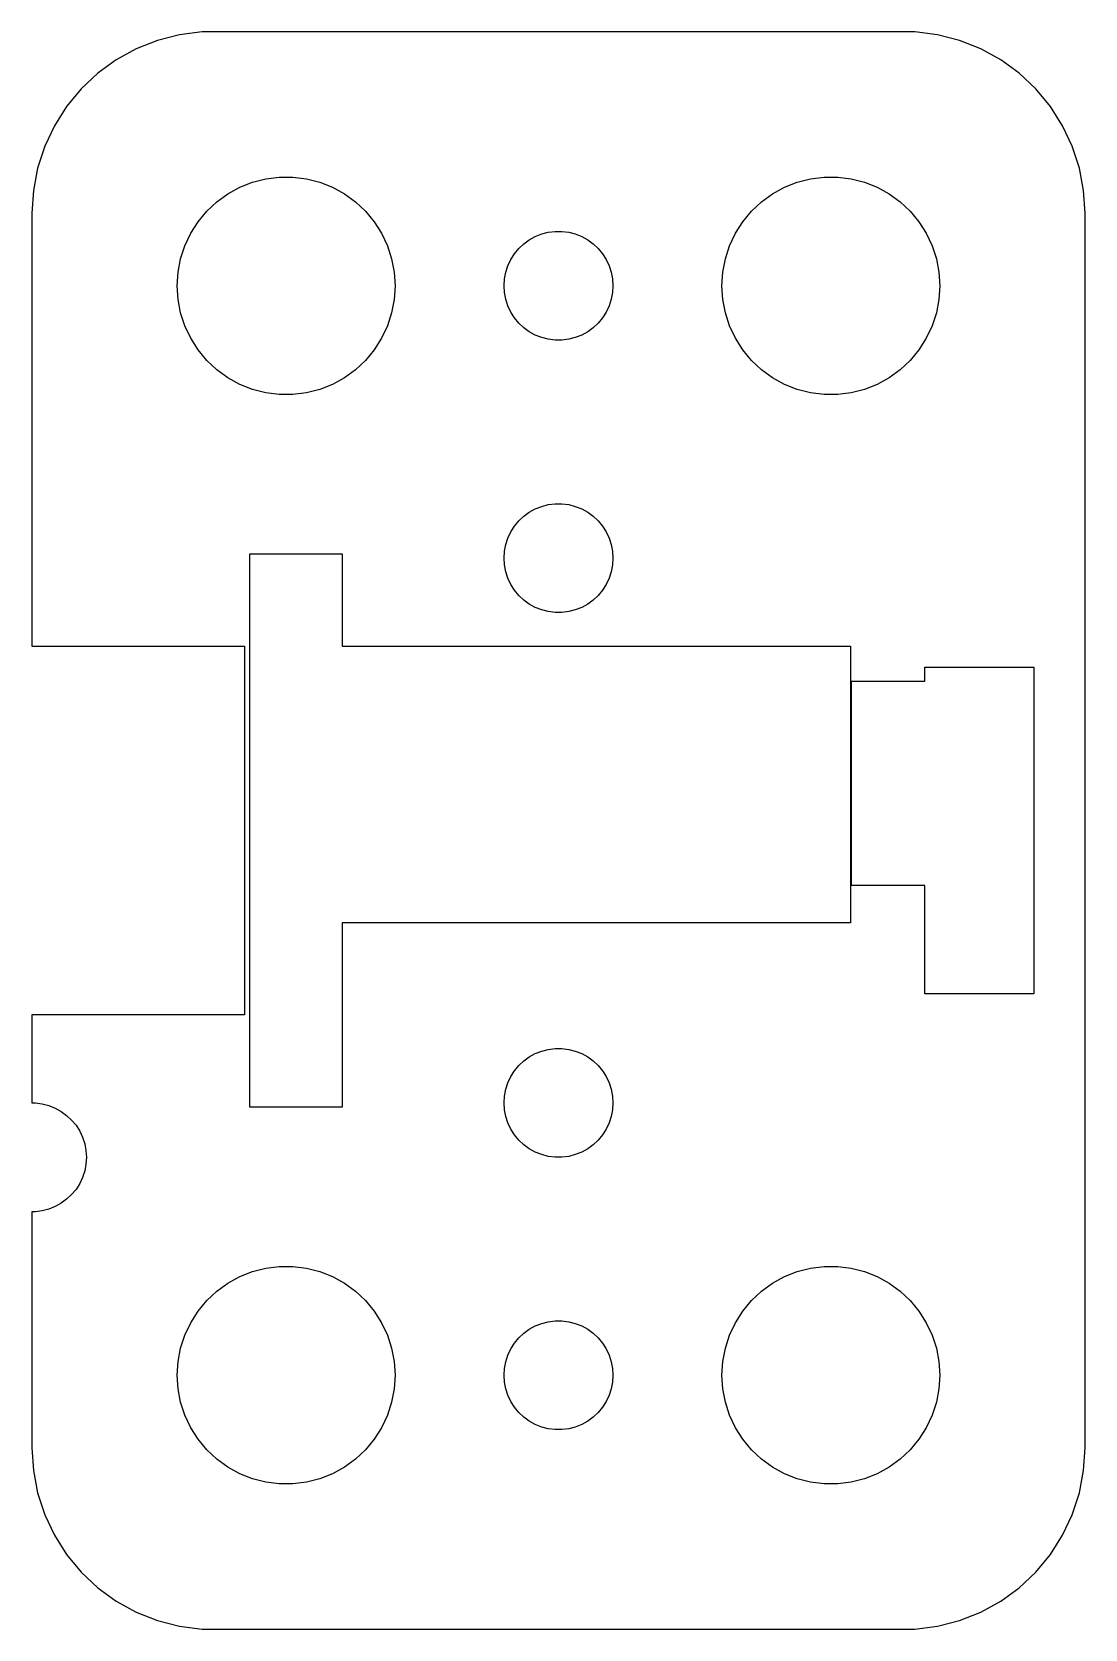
# Model space of a CAD drawing. Header units: metres. Extents: x 0.5 to 29.5, y 32 to 76.
import ezdxf

# ---------------------------------------------------------------- set-up
doc = ezdxf.new("R2010")
doc.units = ezdxf.units.M

msp = doc.modelspace()

# ---------------------------------------------------------------- linework, layer by layer
for p, q in [((3.95491, 75.7553), (3.37109, 75.5241)), ((4.56308, 75.9114), (3.95491, 75.7553)), ((5.18604, 75.9901), (4.56308, 75.9114)), ((24.8139, 75.9901), (5.18604, 75.9901)), ((25.4369, 75.9114), (24.8139, 75.9901)), ((26.0451, 75.7553), (25.4369, 75.9114)), ((26.6289, 75.5241), (26.0451, 75.7553)), ((2.82086, 75.2216), (2.31287, 74.8526)), ((3.37109, 75.5241), (2.82086, 75.2216)), ((27.1791, 75.2216), (26.6289, 75.5241)), ((27.6871, 74.8526), (27.1791, 75.2216)), ((2.31287, 74.8526), (1.85515, 74.4227)), ((28.1448, 74.4227), (27.6871, 74.8526)), ((1.85515, 74.4227), (1.45491, 73.9389)), ((28.5451, 73.9389), (28.1448, 74.4227)), ((1.45491, 73.9389), (1.11845, 73.4088)), ((28.8815, 73.4088), (28.5451, 73.9389)), ((1.11845, 73.4088), (0.85111, 72.8406)), ((29.1489, 72.8406), (28.8815, 73.4088)), ((0.85111, 72.8406), (0.65707, 72.2434)), ((29.3429, 72.2434), (29.1489, 72.8406)), ((0.65707, 72.2434), (0.53941, 71.6267)), ((29.4606, 71.6267), (29.3429, 72.2434)), ((5.89252, 71.533), (6.22266, 71.7145)), ((6.22266, 71.7145), (6.57294, 71.8532)), ((6.57294, 71.8532), (6.93785, 71.9469)), ((6.93785, 71.9469), (7.31161, 71.9941)), ((7.31161, 71.9941), (7.68837, 71.9941)), ((7.68837, 71.9941), (8.06213, 71.9469)), ((8.06213, 71.9469), (8.42705, 71.8532)), ((8.42705, 71.8532), (8.77733, 71.7145)), ((8.77733, 71.7145), (9.10747, 71.533)), ((20.8925, 71.533), (21.2227, 71.7145)), ((21.2227, 71.7145), (21.5729, 71.8532)), ((21.5729, 71.8532), (21.9379, 71.9469)), ((21.9379, 71.9469), (22.3116, 71.9941)), ((22.3116, 71.9941), (22.6884, 71.9941)), ((22.6884, 71.9941), (23.0621, 71.9469)), ((23.0621, 71.9469), (23.427, 71.8532)), ((23.427, 71.8532), (23.7773, 71.7145)), ((23.7773, 71.7145), (24.1075, 71.533)), ((0.53941, 71.6267), (0.5, 71)), ((5.31308, 71.0536), (5.58772, 71.3115)), ((5.58772, 71.3115), (5.89252, 71.533)), ((9.10747, 71.533), (9.41226, 71.3115)), ((9.41226, 71.3115), (9.6869, 71.0536)), ((20.3131, 71.0536), (20.5877, 71.3115)), ((20.5877, 71.3115), (20.8925, 71.533)), ((24.1075, 71.533), (24.4123, 71.3115)), ((24.4123, 71.3115), (24.6869, 71.0536)), ((29.5, 71), (29.4606, 71.6267)), ((0.5, 71), (0.5, 59.08)), ((5.07294, 70.7634), (5.31308, 71.0536)), ((9.6869, 71.0536), (9.92705, 70.7634)), ((20.0729, 70.7634), (20.3131, 71.0536)), ((24.6869, 71.0536), (24.927, 70.7634)), ((29.5, 37), (29.5, 71)), ((4.71066, 70.1044), (4.87108, 70.4453)), ((4.87108, 70.4453), (5.07294, 70.7634)), ((9.92705, 70.7634), (10.1289, 70.4453)), ((10.1289, 70.4453), (10.2893, 70.1044)), ((14.3613, 70.3572), (14.5365, 70.4266)), ((14.5365, 70.4266), (14.7189, 70.4734)), ((14.7189, 70.4734), (14.9058, 70.497)), ((14.9058, 70.497), (15.0942, 70.497)), ((15.0942, 70.497), (15.2811, 70.4734)), ((15.2811, 70.4734), (15.4635, 70.4266)), ((15.4635, 70.4266), (15.6387, 70.3572)), ((19.7107, 70.1044), (19.8711, 70.4453)), ((19.8711, 70.4453), (20.0729, 70.7634)), ((24.927, 70.7634), (25.1289, 70.4453)), ((25.1289, 70.4453), (25.2893, 70.1044)), ((4.59424, 69.7461), (4.71066, 70.1044)), ((10.2893, 70.1044), (10.4057, 69.7461)), ((13.7865, 69.8817), (13.9065, 70.0268)), ((13.9065, 70.0268), (14.0439, 70.1558)), ((14.0439, 70.1558), (14.1963, 70.2665)), ((14.1963, 70.2665), (14.3613, 70.3572)), ((15.6387, 70.3572), (15.8037, 70.2665)), ((15.8037, 70.2665), (15.9561, 70.1558)), ((15.9561, 70.1558), (16.0934, 70.0268)), ((16.0934, 70.0268), (16.2135, 69.8817)), ((19.5942, 69.7461), (19.7107, 70.1044)), ((25.2893, 70.1044), (25.4057, 69.7461)), ((4.52365, 69.376), (4.59424, 69.7461)), ((10.4057, 69.7461), (10.4763, 69.376)), ((13.5471, 69.373), (13.6053, 69.5522)), ((13.6053, 69.5522), (13.6855, 69.7226)), ((13.6855, 69.7226), (13.7865, 69.8817)), ((16.2135, 69.8817), (16.3145, 69.7226)), ((16.3145, 69.7226), (16.3947, 69.5522)), ((16.3947, 69.5522), (16.4529, 69.373)), ((19.5237, 69.376), (19.5942, 69.7461)), ((25.4057, 69.7461), (25.4763, 69.376)), ((4.5, 69), (4.52365, 69.376)), ((10.4763, 69.376), (10.5, 69)), ((13.5, 69), (13.5118, 69.188)), ((13.5118, 69.188), (13.5471, 69.373)), ((16.4529, 69.373), (16.4882, 69.188)), ((16.4882, 69.188), (16.5, 69)), ((19.5, 69), (19.5237, 69.376)), ((25.4763, 69.376), (25.5, 69)), ((4.52365, 68.624), (4.5, 69)), ((4.59424, 68.2539), (4.52365, 68.624)), ((10.4763, 68.624), (10.4057, 68.2539)), ((10.5, 69), (10.4763, 68.624)), ((13.5118, 68.812), (13.5, 69)), ((13.5471, 68.627), (13.5118, 68.812)), ((13.6053, 68.4478), (13.5471, 68.627)), ((16.4529, 68.627), (16.3947, 68.4478)), ((16.4882, 68.812), (16.4529, 68.627)), ((16.5, 69), (16.4882, 68.812)), ((19.5237, 68.624), (19.5, 69)), ((19.5942, 68.2539), (19.5237, 68.624)), ((25.4763, 68.624), (25.4057, 68.2539)), ((25.5, 69), (25.4763, 68.624)), ((4.71066, 67.8956), (4.59424, 68.2539)), ((10.4057, 68.2539), (10.2893, 67.8956)), ((13.6855, 68.2774), (13.6053, 68.4478)), ((13.7865, 68.1183), (13.6855, 68.2774)), ((16.3145, 68.2774), (16.2135, 68.1183)), ((16.3947, 68.4478), (16.3145, 68.2774)), ((19.7107, 67.8956), (19.5942, 68.2539)), ((25.4057, 68.2539), (25.2893, 67.8956)), ((4.87108, 67.5547), (4.71066, 67.8956)), ((10.2893, 67.8956), (10.1289, 67.5547)), ((13.9065, 67.9732), (13.7865, 68.1183)), ((14.0439, 67.8442), (13.9065, 67.9732)), ((14.1963, 67.7335), (14.0439, 67.8442)), ((14.3613, 67.6427), (14.1963, 67.7335)), ((15.8037, 67.7335), (15.6387, 67.6427)), ((15.9561, 67.8442), (15.8037, 67.7335)), ((16.0934, 67.9732), (15.9561, 67.8442)), ((16.2135, 68.1183), (16.0934, 67.9732)), ((19.8711, 67.5547), (19.7107, 67.8956)), ((25.2893, 67.8956), (25.1289, 67.5547)), ((5.07294, 67.2366), (4.87108, 67.5547)), ((10.1289, 67.5547), (9.92705, 67.2366)), ((14.5365, 67.5734), (14.3613, 67.6427)), ((14.7189, 67.5266), (14.5365, 67.5734)), ((14.9058, 67.5029), (14.7189, 67.5266)), ((15.0942, 67.5029), (14.9058, 67.5029)), ((15.2811, 67.5266), (15.0942, 67.5029)), ((15.4635, 67.5734), (15.2811, 67.5266)), ((15.6387, 67.6427), (15.4635, 67.5734)), ((20.0729, 67.2366), (19.8711, 67.5547)), ((25.1289, 67.5547), (24.927, 67.2366)), ((5.31308, 66.9464), (5.07294, 67.2366)), ((5.58772, 66.6884), (5.31308, 66.9464)), ((9.6869, 66.9464), (9.41226, 66.6884)), ((9.92705, 67.2366), (9.6869, 66.9464)), ((20.3131, 66.9464), (20.0729, 67.2366)), ((20.5877, 66.6884), (20.3131, 66.9464)), ((24.6869, 66.9464), (24.4123, 66.6884)), ((24.927, 67.2366), (24.6869, 66.9464)), ((5.89252, 66.467), (5.58772, 66.6884)), ((6.22266, 66.2855), (5.89252, 66.467)), ((9.10747, 66.467), (8.77733, 66.2855)), ((9.41226, 66.6884), (9.10747, 66.467)), ((20.8925, 66.467), (20.5877, 66.6884)), ((21.2227, 66.2855), (20.8925, 66.467)), ((24.1075, 66.467), (23.7773, 66.2855)), ((24.4123, 66.6884), (24.1075, 66.467)), ((6.57294, 66.1468), (6.22266, 66.2855)), ((6.93785, 66.0531), (6.57294, 66.1468)), ((7.31161, 66.0059), (6.93785, 66.0531)), ((7.68837, 66.0059), (7.31161, 66.0059)), ((8.06213, 66.0531), (7.68837, 66.0059)), ((8.42705, 66.1468), (8.06213, 66.0531)), ((8.77733, 66.2855), (8.42705, 66.1468)), ((21.5729, 66.1468), (21.2227, 66.2855)), ((21.9379, 66.0531), (21.5729, 66.1468)), ((22.3116, 66.0059), (21.9379, 66.0531)), ((22.6884, 66.0059), (22.3116, 66.0059)), ((23.0621, 66.0531), (22.6884, 66.0059)), ((23.427, 66.1468), (23.0621, 66.0531)), ((23.7773, 66.2855), (23.427, 66.1468)), ((14.3613, 62.8572), (14.5365, 62.9266)), ((14.5365, 62.9266), (14.7189, 62.9734)), ((14.7189, 62.9734), (14.9058, 62.997)), ((14.9058, 62.997), (15.0942, 62.997)), ((15.0942, 62.997), (15.2811, 62.9734)), ((15.2811, 62.9734), (15.4635, 62.9266)), ((15.4635, 62.9266), (15.6387, 62.8572)), ((13.7865, 62.3817), (13.9065, 62.5268)), ((13.9065, 62.5268), (14.0439, 62.6558)), ((14.0439, 62.6558), (14.1963, 62.7665)), ((14.1963, 62.7665), (14.3613, 62.8572)), ((15.6387, 62.8572), (15.8037, 62.7665)), ((15.8037, 62.7665), (15.9561, 62.6558)), ((15.9561, 62.6558), (16.0934, 62.5268)), ((16.0934, 62.5268), (16.2135, 62.3817)), ((13.5471, 61.873), (13.6053, 62.0522)), ((13.6053, 62.0522), (13.6855, 62.2226)), ((13.6855, 62.2226), (13.7865, 62.3817)), ((16.2135, 62.3817), (16.3145, 62.2226)), ((16.3145, 62.2226), (16.3947, 62.0522)), ((16.3947, 62.0522), (16.4529, 61.873)), ((6.5, 46.38), (6.5, 61.62)), ((6.5, 61.62), (9.03999, 61.62)), ((9.03999, 61.62), (9.03999, 59.08)), ((13.5, 61.5), (13.5118, 61.688)), ((13.5118, 61.688), (13.5471, 61.873)), ((16.4529, 61.873), (16.4882, 61.688)), ((16.4882, 61.688), (16.5, 61.5)), ((13.5118, 61.312), (13.5, 61.5)), ((13.5471, 61.127), (13.5118, 61.312)), ((16.4882, 61.312), (16.4529, 61.127)), ((16.5, 61.5), (16.4882, 61.312)), ((13.6053, 60.9478), (13.5471, 61.127)), ((13.6855, 60.7774), (13.6053, 60.9478)), ((13.7865, 60.6183), (13.6855, 60.7774)), ((16.3145, 60.7774), (16.2135, 60.6183)), ((16.3947, 60.9478), (16.3145, 60.7774)), ((16.4529, 61.127), (16.3947, 60.9478)), ((13.9065, 60.4732), (13.7865, 60.6183)), ((14.0439, 60.3442), (13.9065, 60.4732)), ((14.1963, 60.2335), (14.0439, 60.3442)), ((15.9561, 60.3442), (15.8037, 60.2335)), ((16.0934, 60.4732), (15.9561, 60.3442)), ((16.2135, 60.6183), (16.0934, 60.4732)), ((14.3613, 60.1427), (14.1963, 60.2335)), ((14.5365, 60.0734), (14.3613, 60.1427)), ((14.7189, 60.0266), (14.5365, 60.0734)), ((14.9058, 60.0029), (14.7189, 60.0266)), ((15.0942, 60.0029), (14.9058, 60.0029)), ((15.2811, 60.0266), (15.0942, 60.0029)), ((15.4635, 60.0734), (15.2811, 60.0266)), ((15.6387, 60.1427), (15.4635, 60.0734)), ((15.8037, 60.2335), (15.6387, 60.1427)), ((0.5, 59.08), (6.35399, 59.08)), ((6.35399, 59.08), (6.35399, 48.92)), ((9.03999, 59.08), (23.038, 59.08)), ((23.038, 59.08), (23.038, 51.46)), ((25.089, 58.109), (25.089, 58.5)), ((25.089, 58.5), (28.089, 58.5)), ((28.089, 58.5), (28.089, 49.5)), ((23.067, 52.489), (23.067, 58.109)), ((23.067, 58.109), (25.089, 58.109)), ((25.089, 52.489), (23.067, 52.489)), ((25.089, 49.5), (25.089, 52.489)), ((23.038, 51.46), (9.03999, 51.46)), ((9.03999, 51.46), (9.03999, 46.38)), ((28.089, 49.5), (25.089, 49.5)), ((6.35399, 48.92), (0.5, 48.92)), ((0.5, 48.92), (0.5, 46.4971)), ((14.5365, 47.9266), (14.7189, 47.9734)), ((14.7189, 47.9734), (14.9058, 47.9971)), ((14.9058, 47.9971), (15.0942, 47.9971)), ((15.0942, 47.9971), (15.2811, 47.9734)), ((15.2811, 47.9734), (15.4635, 47.9266)), ((13.7865, 47.3817), (13.9065, 47.5268)), ((13.9065, 47.5268), (14.0439, 47.6558)), ((14.0439, 47.6558), (14.1963, 47.7665)), ((14.1963, 47.7665), (14.3613, 47.8573)), ((14.3613, 47.8573), (14.5365, 47.9266)), ((15.4635, 47.9266), (15.6387, 47.8573)), ((15.6387, 47.8573), (15.8037, 47.7665)), ((15.8037, 47.7665), (15.9561, 47.6558)), ((15.9561, 47.6558), (16.0934, 47.5268)), ((16.0934, 47.5268), (16.2135, 47.3817)), ((13.6053, 47.0522), (13.6855, 47.2226)), ((13.6855, 47.2226), (13.7865, 47.3817)), ((16.2135, 47.3817), (16.3145, 47.2226)), ((16.3145, 47.2226), (16.3947, 47.0522)), ((13.5, 46.5), (13.5118, 46.688)), ((13.5118, 46.688), (13.5471, 46.873)), ((13.5471, 46.873), (13.6053, 47.0522)), ((16.3947, 47.0522), (16.4529, 46.873)), ((16.4529, 46.873), (16.4882, 46.688)), ((16.4882, 46.688), (16.5, 46.5)), ((0.5, 46.4971), (0.59418, 46.4971)), ((0.59418, 46.4971), (0.78107, 46.4734)), ((0.78107, 46.4734), (0.96352, 46.4266)), ((0.96352, 46.4266), (1.13866, 46.3573)), ((1.13866, 46.3573), (1.30373, 46.2665)), ((1.30373, 46.2665), (1.45613, 46.1558)), ((9.03999, 46.38), (6.5, 46.38)), ((13.5118, 46.312), (13.5, 46.5)), ((13.5471, 46.127), (13.5118, 46.312)), ((16.4882, 46.312), (16.4529, 46.127)), ((16.5, 46.5), (16.4882, 46.312)), ((1.45613, 46.1558), (1.59344, 46.0268)), ((1.59344, 46.0268), (1.71352, 45.8817)), ((1.71352, 45.8817), (1.81445, 45.7226)), ((13.6053, 45.9478), (13.5471, 46.127)), ((13.6855, 45.7774), (13.6053, 45.9478)), ((13.7865, 45.6183), (13.6855, 45.7774)), ((16.3145, 45.7774), (16.2135, 45.6183)), ((16.3947, 45.9478), (16.3145, 45.7774)), ((16.4529, 46.127), (16.3947, 45.9478)), ((1.81445, 45.7226), (1.89465, 45.5522)), ((1.89465, 45.5522), (1.95287, 45.373)), ((1.95287, 45.373), (1.98816, 45.188)), ((13.9065, 45.4732), (13.7865, 45.6183)), ((14.0439, 45.3442), (13.9065, 45.4732)), ((14.1963, 45.2335), (14.0439, 45.3442)), ((15.9561, 45.3442), (15.8037, 45.2335)), ((16.0934, 45.4732), (15.9561, 45.3442)), ((16.2135, 45.6183), (16.0934, 45.4732)), ((1.98816, 45.188), (2, 45)), ((2, 45), (1.98816, 44.812)), ((14.3613, 45.1428), (14.1963, 45.2335)), ((14.5365, 45.0734), (14.3613, 45.1428)), ((14.7189, 45.0266), (14.5365, 45.0734)), ((14.9058, 45.003), (14.7189, 45.0266)), ((15.0942, 45.003), (14.9058, 45.003)), ((15.2811, 45.0266), (15.0942, 45.003)), ((15.4635, 45.0734), (15.2811, 45.0266)), ((15.6387, 45.1428), (15.4635, 45.0734)), ((15.8037, 45.2335), (15.6387, 45.1428)), ((1.89465, 44.4478), (1.81445, 44.2774)), ((1.95287, 44.627), (1.89465, 44.4478)), ((1.98816, 44.812), (1.95287, 44.627)), ((1.71352, 44.1183), (1.59344, 43.9732)), ((1.81445, 44.2774), (1.71352, 44.1183)), ((0.96352, 43.5734), (0.78107, 43.5266)), ((1.13866, 43.6428), (0.96352, 43.5734)), ((1.30373, 43.7335), (1.13866, 43.6428)), ((1.45613, 43.8442), (1.30373, 43.7335)), ((1.59344, 43.9732), (1.45613, 43.8442)), ((0.59418, 43.503), (0.5, 43.503)), ((0.5, 43.503), (0.5, 37)), ((0.78107, 43.5266), (0.59418, 43.503)), ((6.22266, 41.7145), (6.57294, 41.8532)), ((6.57294, 41.8532), (6.93785, 41.9469)), ((6.93785, 41.9469), (7.31161, 41.9941)), ((7.31161, 41.9941), (7.68837, 41.9941)), ((7.68837, 41.9941), (8.06213, 41.9469)), ((8.06213, 41.9469), (8.42705, 41.8532)), ((8.42705, 41.8532), (8.77733, 41.7145)), ((21.2227, 41.7145), (21.5729, 41.8532)), ((21.5729, 41.8532), (21.9379, 41.9469)), ((21.9379, 41.9469), (22.3116, 41.9941)), ((22.3116, 41.9941), (22.6884, 41.9941)), ((22.6884, 41.9941), (23.0621, 41.9469)), ((23.0621, 41.9469), (23.427, 41.8532)), ((23.427, 41.8532), (23.7773, 41.7145)), ((5.58772, 41.3116), (5.89252, 41.533)), ((5.89252, 41.533), (6.22266, 41.7145)), ((8.77733, 41.7145), (9.10747, 41.533)), ((9.10747, 41.533), (9.41226, 41.3116)), ((20.5877, 41.3116), (20.8925, 41.533)), ((20.8925, 41.533), (21.2227, 41.7145)), ((23.7773, 41.7145), (24.1075, 41.533)), ((24.1075, 41.533), (24.4123, 41.3116)), ((5.07294, 40.7634), (5.31308, 41.0536)), ((5.31308, 41.0536), (5.58772, 41.3116)), ((9.41226, 41.3116), (9.6869, 41.0536)), ((9.6869, 41.0536), (9.92705, 40.7634)), ((20.0729, 40.7634), (20.3131, 41.0536)), ((20.3131, 41.0536), (20.5877, 41.3116)), ((24.4123, 41.3116), (24.6869, 41.0536)), ((24.6869, 41.0536), (24.927, 40.7634)), ((4.87108, 40.4453), (5.07294, 40.7634)), ((9.92705, 40.7634), (10.1289, 40.4453)), ((14.5365, 40.4266), (14.7189, 40.4734)), ((14.7189, 40.4734), (14.9058, 40.4971)), ((14.9058, 40.4971), (15.0942, 40.4971)), ((15.0942, 40.4971), (15.2811, 40.4734)), ((15.2811, 40.4734), (15.4635, 40.4266)), ((19.8711, 40.4453), (20.0729, 40.7634)), ((24.927, 40.7634), (25.1289, 40.4453)), ((4.59424, 39.7461), (4.71066, 40.1044)), ((4.71066, 40.1044), (4.87108, 40.4453)), ((10.1289, 40.4453), (10.2893, 40.1044)), ((10.2893, 40.1044), (10.4057, 39.7461)), ((13.7865, 39.8817), (13.9065, 40.0268)), ((13.9065, 40.0268), (14.0439, 40.1558)), ((14.0439, 40.1558), (14.1963, 40.2665)), ((14.1963, 40.2665), (14.3613, 40.3573)), ((14.3613, 40.3573), (14.5365, 40.4266)), ((15.4635, 40.4266), (15.6387, 40.3573)), ((15.6387, 40.3573), (15.8037, 40.2665)), ((15.8037, 40.2665), (15.9561, 40.1558)), ((15.9561, 40.1558), (16.0934, 40.0268)), ((16.0934, 40.0268), (16.2135, 39.8817)), ((19.5942, 39.7461), (19.7107, 40.1044)), ((19.7107, 40.1044), (19.8711, 40.4453)), ((25.1289, 40.4453), (25.2893, 40.1044)), ((25.2893, 40.1044), (25.4057, 39.7461)), ((4.52365, 39.376), (4.59424, 39.7461)), ((10.4057, 39.7461), (10.4763, 39.376)), ((13.6053, 39.5522), (13.6855, 39.7226)), ((13.6855, 39.7226), (13.7865, 39.8817)), ((16.2135, 39.8817), (16.3145, 39.7226)), ((16.3145, 39.7226), (16.3947, 39.5522)), ((19.5237, 39.376), (19.5942, 39.7461)), ((25.4057, 39.7461), (25.4763, 39.376)), ((4.5, 39), (4.52365, 39.376)), ((10.4763, 39.376), (10.5, 39)), ((13.5, 39), (13.5118, 39.188)), ((13.5118, 39.188), (13.5471, 39.373)), ((13.5471, 39.373), (13.6053, 39.5522)), ((16.3947, 39.5522), (16.4529, 39.373)), ((16.4529, 39.373), (16.4882, 39.188)), ((16.4882, 39.188), (16.5, 39)), ((19.5, 39), (19.5237, 39.376)), ((25.4763, 39.376), (25.5, 39)), ((4.52365, 38.624), (4.5, 39)), ((10.5, 39), (10.4763, 38.624)), ((13.5118, 38.812), (13.5, 39)), ((13.5471, 38.627), (13.5118, 38.812)), ((16.4882, 38.812), (16.4529, 38.627)), ((16.5, 39), (16.4882, 38.812)), ((19.5237, 38.624), (19.5, 39)), ((25.5, 39), (25.4763, 38.624)), ((4.59424, 38.2539), (4.52365, 38.624)), ((10.4763, 38.624), (10.4057, 38.2539)), ((13.6053, 38.4478), (13.5471, 38.627)), ((13.6855, 38.2774), (13.6053, 38.4478)), ((13.7865, 38.1183), (13.6855, 38.2774)), ((16.3145, 38.2774), (16.2135, 38.1183)), ((16.3947, 38.4478), (16.3145, 38.2774)), ((16.4529, 38.627), (16.3947, 38.4478)), ((19.5942, 38.2539), (19.5237, 38.624)), ((25.4763, 38.624), (25.4057, 38.2539)), ((4.71066, 37.8956), (4.59424, 38.2539)), ((4.87108, 37.5547), (4.71066, 37.8956)), ((10.2893, 37.8956), (10.1289, 37.5547)), ((10.4057, 38.2539), (10.2893, 37.8956)), ((13.9065, 37.9732), (13.7865, 38.1183)), ((14.0439, 37.8442), (13.9065, 37.9732)), ((14.1963, 37.7335), (14.0439, 37.8442)), ((15.9561, 37.8442), (15.8037, 37.7335)), ((16.0934, 37.9732), (15.9561, 37.8442)), ((16.2135, 38.1183), (16.0934, 37.9732)), ((19.7107, 37.8956), (19.5942, 38.2539)), ((19.8711, 37.5547), (19.7107, 37.8956)), ((25.2893, 37.8956), (25.1289, 37.5547)), ((25.4057, 38.2539), (25.2893, 37.8956)), ((5.07294, 37.2366), (4.87108, 37.5547)), ((10.1289, 37.5547), (9.92705, 37.2366)), ((14.3613, 37.6428), (14.1963, 37.7335)), ((14.5365, 37.5734), (14.3613, 37.6428)), ((14.7189, 37.5266), (14.5365, 37.5734)), ((14.9058, 37.503), (14.7189, 37.5266)), ((15.0942, 37.503), (14.9058, 37.503)), ((15.2811, 37.5266), (15.0942, 37.503)), ((15.4635, 37.5734), (15.2811, 37.5266)), ((15.6387, 37.6428), (15.4635, 37.5734)), ((15.8037, 37.7335), (15.6387, 37.6428)), ((20.0729, 37.2366), (19.8711, 37.5547)), ((25.1289, 37.5547), (24.927, 37.2366)), ((0.5, 37), (0.53941, 36.3733)), ((5.31308, 36.9464), (5.07294, 37.2366)), ((5.58772, 36.6885), (5.31308, 36.9464)), ((9.6869, 36.9464), (9.41226, 36.6885)), ((9.92705, 37.2366), (9.6869, 36.9464)), ((20.3131, 36.9464), (20.0729, 37.2366)), ((20.5877, 36.6885), (20.3131, 36.9464)), ((24.6869, 36.9464), (24.4123, 36.6885)), ((24.927, 37.2366), (24.6869, 36.9464)), ((29.4606, 36.3733), (29.5, 37)), ((5.89252, 36.467), (5.58772, 36.6885)), ((9.41226, 36.6885), (9.10747, 36.467)), ((20.8925, 36.467), (20.5877, 36.6885)), ((24.4123, 36.6885), (24.1075, 36.467)), ((0.53941, 36.3733), (0.65707, 35.7566)), ((6.22266, 36.2855), (5.89252, 36.467)), ((6.57294, 36.1468), (6.22266, 36.2855)), ((6.93785, 36.0531), (6.57294, 36.1468)), ((8.42705, 36.1468), (8.06213, 36.0531)), ((8.77733, 36.2855), (8.42705, 36.1468)), ((9.10747, 36.467), (8.77733, 36.2855)), ((21.2227, 36.2855), (20.8925, 36.467)), ((21.5729, 36.1468), (21.2227, 36.2855)), ((21.9379, 36.0531), (21.5729, 36.1468)), ((23.427, 36.1468), (23.0621, 36.0531)), ((23.7773, 36.2855), (23.427, 36.1468)), ((24.1075, 36.467), (23.7773, 36.2855)), ((29.3429, 35.7566), (29.4606, 36.3733)), ((0.65707, 35.7566), (0.85111, 35.1594)), ((7.31161, 36.0059), (6.93785, 36.0531)), ((7.68837, 36.0059), (7.31161, 36.0059)), ((8.06213, 36.0531), (7.68837, 36.0059)), ((22.3116, 36.0059), (21.9379, 36.0531)), ((22.6884, 36.0059), (22.3116, 36.0059)), ((23.0621, 36.0531), (22.6884, 36.0059)), ((29.1489, 35.1594), (29.3429, 35.7566)), ((0.85111, 35.1594), (1.11845, 34.5912)), ((28.8815, 34.5912), (29.1489, 35.1594)), ((1.11845, 34.5912), (1.45491, 34.0611)), ((28.5451, 34.0611), (28.8815, 34.5912)), ((1.45491, 34.0611), (1.85515, 33.5773)), ((28.1448, 33.5773), (28.5451, 34.0611)), ((1.85515, 33.5773), (2.31287, 33.1474)), ((27.6871, 33.1474), (28.1448, 33.5773)), ((2.31287, 33.1474), (2.82086, 32.7784)), ((27.1791, 32.7784), (27.6871, 33.1474)), ((2.82086, 32.7784), (3.37109, 32.4759)), ((26.6289, 32.4759), (27.1791, 32.7784)), ((3.37109, 32.4759), (3.95491, 32.2447)), ((3.95491, 32.2447), (4.56308, 32.0886)), ((25.4369, 32.0886), (26.0451, 32.2447)), ((26.0451, 32.2447), (26.6289, 32.4759)), ((4.56308, 32.0886), (5.18604, 32.0099)), ((5.18604, 32.0099), (24.8139, 32.0099)), ((24.8139, 32.0099), (25.4369, 32.0886))]:
    msp.add_line(p, q)

doc.saveas('drawing.dxf')
